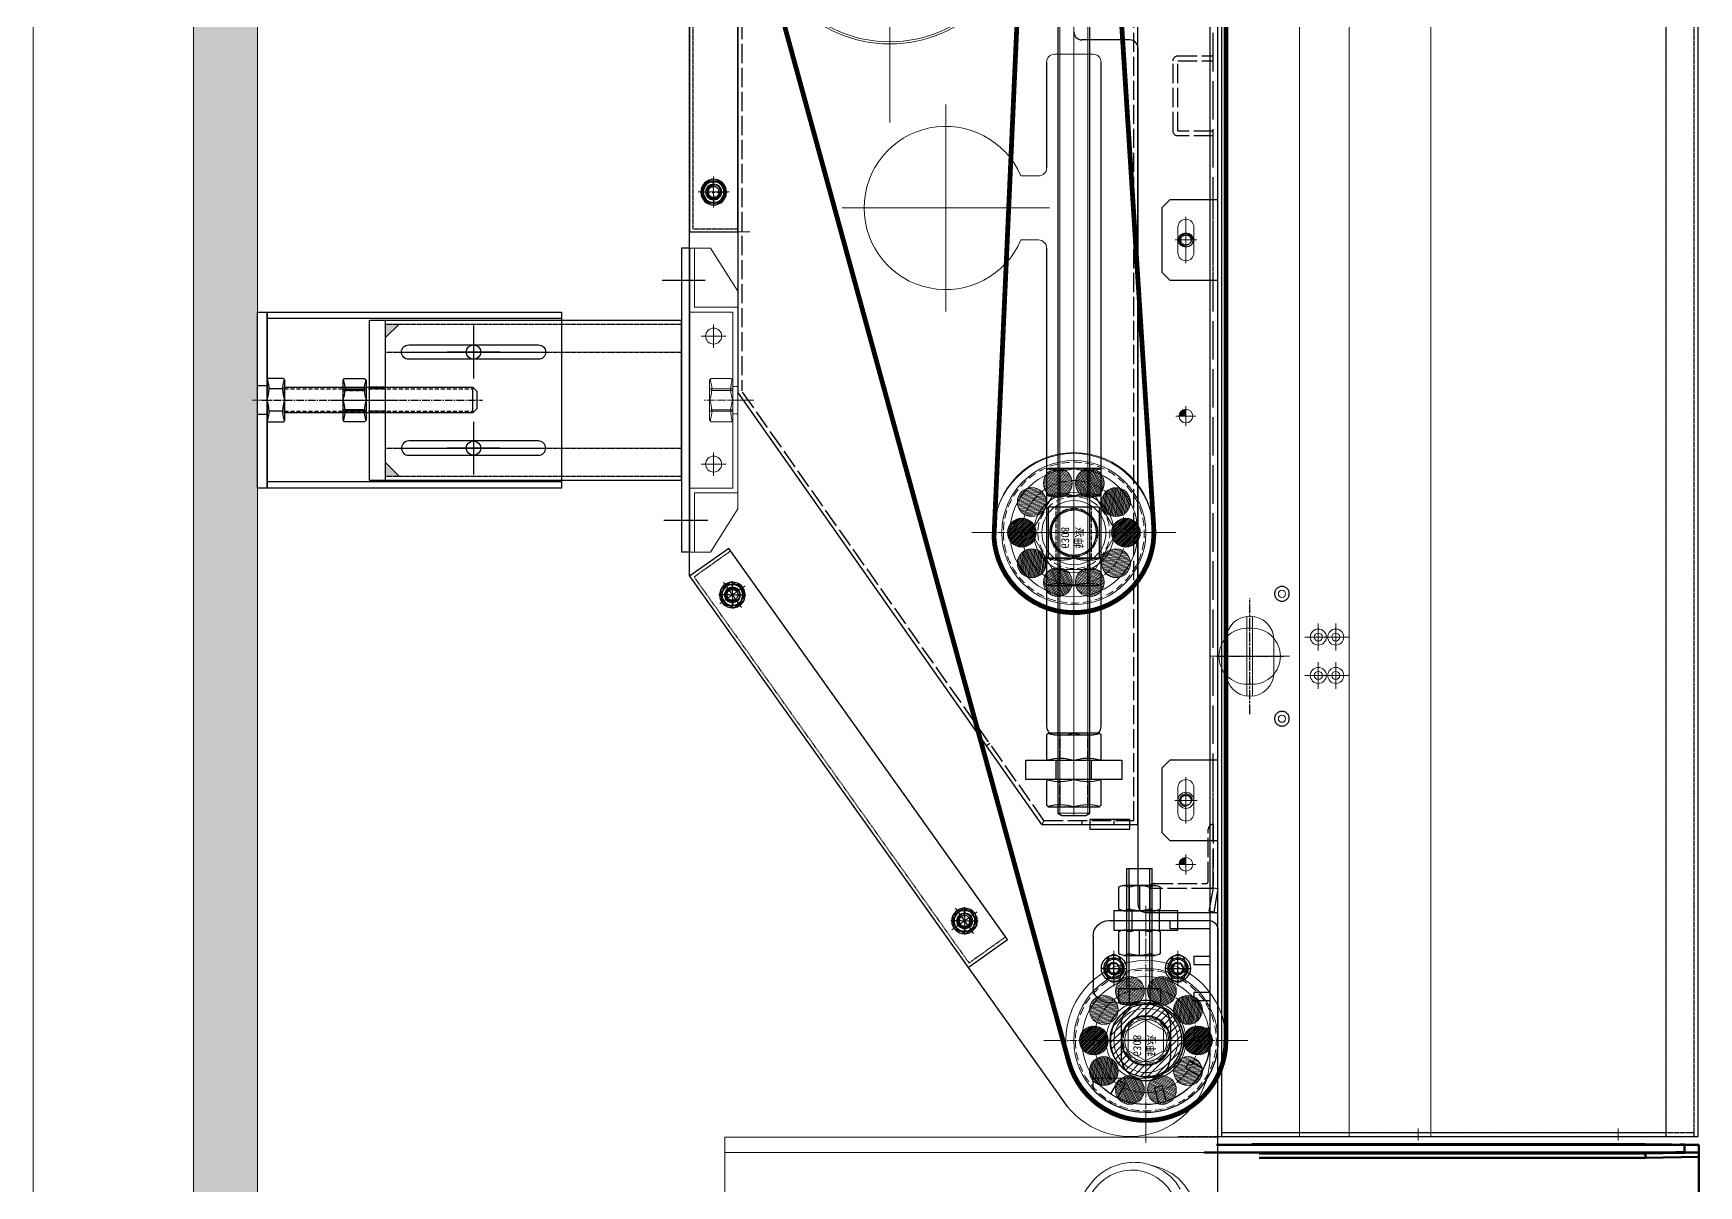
# Model space of a CAD drawing. Header units: millimetres. Extents: x 845401 to 948039, y 511594 to 550263.
# Drawn here: x 942729 to 943769, y 533611 to 534331 of the extents above; entities that cross this region are included whole.
import ezdxf

# ---------------------------------------------------------------- set-up
doc = ezdxf.new("R2010")
doc.units = ezdxf.units.MM
for name, pattern in [('ACAD_ISO02W100', [15, 12, -3]), ('AM_ISO02W050', [7.5, 6, -1.5]), ('AM_ISO08W050', [18, 12, -1.5, 3, -1.5]), ('AM_ISO08W050x2', [9, 6, -0.75, 1.5, -0.75]), ('CENTER', [0]), ('CENTER1', [28, 25, -1, 1, -1]), ('CENTER2', [28.575, 19.05, -3.175, 3.175, -3.175]), ('CENTERX2', [4, 2.5, -0.5, 0.5, -0.5]), ('DASHED', [0.75, 0.5, -0.25]), ('DASHED2', [0.375, 0.25, -0.125]), ('HIDDEN', [0.375, 0.25, -0.125])]:
    doc.linetypes.add(name, pattern=pattern)
for name, color, linetype in [('00', 7, 'Continuous'), ('1轮廓实线层', 7, 'Continuous'), ('21', 1, 'Continuous'), ('2细线层', 4, 'Continuous'), ('3中心线层', 1, 'CENTER'), ('4虚线层', 6, 'DASHED'), ('5剖面线层', 2, 'Continuous'), ('CK_LEVEL_1', 7, 'Continuous'), ('CL', 7, 'Continuous'), ('DIM', 2, 'Continuous'), ('虚线', 4, 'ACAD_ISO02W100')]:
    doc.layers.add(name, color=color, linetype=linetype)
for name, color, linetype, lineweight in [('A-剖-0.10mm.......SECT-L01', 255, 'Continuous', 18), ('AM_3', 6, 'AM_ISO02W050', 25), ('AM_7', 4, 'AM_ISO08W050', 25), ('中心线', 1, 'CENTER', 9), ('剖面线', 6, 'Continuous', 15), ('可见 (ISO)', 7, 'Continuous', 50), ('粗实线', 7, 'Continuous', 30), ('细实线', 2, 'Continuous', 18)]:
    doc.layers.add(name, color=color, linetype=linetype, lineweight=lineweight)

# ---------------------------------------------------------------- blocks, each defined once
blk = doc.blocks.new('G$CD3C57BF2')
blk.add_line((1458.5, 317.9), (2538, 317.9))
at = {"color": 0, "lineweight": 9}
blk.add_line((2528.5, 317.9), (2528.5, 9.9), dxfattribs=at)
at = {"color": 0, "linetype": 'Continuous', "lineweight": 9}
blk.add_line((2519, 281), (2520.8, 275.4), dxfattribs=at)
for points in [[(2519, 281), (2517.8, 284.3), (2515.3, 289), (2512.1, 293.2), (2508.3, 296.9), (2503.8, 300), (2499, 302.3), (2493.8, 303.9), (2488.3, 304.7), (2482.9, 304.7), (2477.4, 303.8), (2472.2, 302.1), (2467.2, 299.7), (2462.7, 296.6), (2458.8, 292.8), (2455.4, 288.5), (2452.8, 283.8), (2451, 278.7), (2450, 273.5), (2449.8, 268.1)], [(2520.8, 275.4), (2519.2, 279.4), (2516.7, 283.9), (2513.6, 288), (2509.8, 291.5), (2505.6, 294.4)], [(2471.3, 238.4), (2475.3, 236.5), (2479.6, 235.1), (2484, 234.4), (2488.5, 234.4), (2493, 235), (2497.4, 236.2), (2501.5, 238), (2505.3, 240.5), (2508.7, 243.4), (2511.6, 246.8), (2514, 250.6), (2515.8, 254.6), (2517, 258.9), (2517.4, 263.2), (2517.3, 267.6), (2516.4, 271.9), (2514.9, 276), (2512.8, 279.8), (2510.1, 283.3), (2506.9, 286.3), (2503.2, 288.8)]]:
    blk.add_lwpolyline(points, dxfattribs=at)
blk.add_spline([(2468.3, 235.2), (2473, 232.9), (2478.1, 231.3), (2483.4, 230.5), (2488.7, 230.5), (2494, 231.2), (2499.2, 232.8), (2504, 235), (2508.5, 238), (2512.5, 241.5), (2515.9, 245.6), (2518.6, 250.1), (2520.6, 255), (2521.8, 260), (2522.3, 265.2), (2521.9, 270.4), (2520.8, 275.4)], degree=3, dxfattribs=at)
at = {"layer": 'CK_LEVEL_1', "color": 0, "lineweight": 9}
blk.add_line((2538, 9.9), (1417, 9.9), dxfattribs=at)
at = {"layer": 'DIM', "color": 0, "lineweight": 9}
blk.add_line((2538, 9.9), (2538, 317.9), dxfattribs=at)
at = {"layer": '可见 (ISO)'}
for p, q in [((12, 618.2), (2533.3, 618.2)), ((2525.8, 618.2), (2525.2, 585)), ((2528.4, 618.2), (2527.8, 585)), ((2528.5, 618.2), (2528.5, 309.3)), ((2533.2, 317), (2533.2, 618.2)), ((2533.3, 618.2), (2533.7, 585)), ((2528.2, 609.3), (2528.5, 609.3)), ((2528.2, 606.7), (2528.2, 609.3)), ((2528.5, 606.7), (2528.2, 606.7)), ((2528.4, 606.7), (2528.2, 606.7)), ((2528.5, 602.2), (2528.4, 606.7)), ((2528.5, 609.3), (2533.3, 609.3)), ((2528.5, 309.3), (2528.5, 609.3)), ((2528.5, 339.1), (2528.5, 604)), ((2533.3, 609.3), (2533.5, 609.3)), ((2533.3, 609.3), (2533.3, 317)), ((2533.5, 606.7), (2533.3, 606.7)), ((2533.3, 606.7), (2533.3, 601.9)), ((2533.3, 606.7), (2533.5, 606.7)), ((2533.3, 339.1), (2533.3, 604)), ((2533.5, 609.3), (2533.5, 606.7)), ((2527.8, 585), (2525.2, 585)), ((2525.2, 585), (2525.2, 343.6)), ((2527.8, 585), (2527.8, 343.6)), ((2533.7, 585), (2533.7, 339.1))]:
    blk.add_line(p, q, dxfattribs=at)
for centre, major_axis, ratio, start_param, end_param in [((2528.5, 604), (0, 5.31), 0.017535, 4.712389, 7.330383), ((2528.5, 604), (0, 2.66), 0.017535, 4.712389, 6.283185), ((2533.3, 604), (0, 5.31), 0.011242, -1.047198, 2.617994), ((2533.3, 604), (0, 2.66), 0.011242, 0, 1.570796)]:
    blk.add_ellipse(centre, major_axis=major_axis, ratio=ratio, start_param=start_param, end_param=end_param, dxfattribs=at)
blk = doc.blocks.new('A$C5FC54899')
at = {"color": 1, "linetype": 'CENTER', "lineweight": -2, "ltscale": 3}
for p, q in [((14.5, 13), (14.5, 0)), ((0, 6.5), (29, 6.5))]:
    blk.add_line(p, q, dxfattribs=at)
at = {"color": 0, "linetype": 'ByBlock', "lineweight": -2}
blk.add_lwpolyline([(6.5, 1.5), (22.5, 1.5, 0.414214), (27.5, 6.5, 0.414214), (22.5, 11.5), (6.5, 11.5, 0.414214), (1.5, 6.5, 0.414214)], format="xyb", close=True, dxfattribs=at)
blk = doc.blocks.new('A$C4D7926B7')
at = {"layer": '粗实线'}
blk.add_lwpolyline([(5, -5), (5, -5), (0, 0), (0, 30), (50, 30), (50, 0), (45, -5), (5, -5)], dxfattribs=at)
at = {"layer": '虚线', "color": 4, "linetype": 'DASHED'}
blk.add_line((0, 27), (50, 27), dxfattribs=at)
at = {"color": 0, "linetype": 'ByBlock', "lineweight": -2}
blk.add_blockref('A$C5FC54899', (10.5, 3.5), dxfattribs=at)
blk = doc.blocks.new('G$CAE280B22')
at = {"color": 1}
for p, q in [((24.8, 49.8), (24.8, 0)), ((0, 26.6), (49.5, 26.6)), ((0, 23.2), (49.5, 23.2))]:
    blk.add_line(p, q, dxfattribs=at)
blk.add_lwpolyline([(24.8, 5.7), (24.8, 5.7, 0.414214), (42.3, 23.2), (42.3, 26.6, 0.414214), (24.8, 44.1), (24.8, 44.1, 0.414214), (7.3, 26.6), (7.3, 23.2, 0.414214)], format="xyb", close=True)
blk = doc.blocks.new('G$CD2AE9158')
at = {"layer": 'A-剖-0.10mm.......SECT-L01'}
for radius in [5, 2.5]:
    blk.add_circle((8.4, 8.4), radius, dxfattribs=at)
at = {"layer": '中心线'}
for p, q in [((8.4, 16.8), (8.4, 0)), ((16.8, 8.4), (0, 8.4))]:
    blk.add_line(p, q, dxfattribs=at)
blk = doc.blocks.new('A$Cf8422c05')
at = {"layer": 'A-剖-0.10mm.......SECT-L01'}
for p, q in [((1302.5, 315, 5928.2), (2.5, 315, -1976.1)), ((1300, 37.5, 5928.2), (1300, 315, 5912.3)), ((1302.5, 117, 474), (2.5, 117, -7430.3)), ((1302.5, 37.5, 5928.2), (2.5, 37.5, -1976.1))]:
    blk.add_line(p, q, dxfattribs=at)
at = {"layer": '中心线', "linetype": 'Continuous'}
for p, q in [((1305, 285, -1990.3), (1297.5, 285, -1947.6)), ((1305, 160, -1990.3), (1297.5, 160, -1947.6))]:
    blk.add_line(p, q, dxfattribs=at)
at = {"layer": '粗实线'}
for p, q in [((1302.5, 335, 5928.2), (2.5, 335, -1976.1)), ((1302.5, 35, 5928.2), (1302.5, 335, 5928.2)), ((1302.5, 35, 5928.2), (2.5, 35, -1976.1))]:
    blk.add_line(p, q, dxfattribs=at)
at = {"layer": '虚线', "color": 4, "linetype": 'DASHED'}
for p, q in [((1302.5, 332.5, 5928.2), (2.5, 332.5, -1976.1)), ((1300, 315, 5912.3), (1300, 332.5, 5912.3))]:
    blk.add_line(p, q, dxfattribs=at)
at = {"color": 1, "xscale": -1, "rotation": 7.188889483700223e-09}
blk.add_blockref('G$CAE280B22', (1027.3, 29.9, 5928.2), dxfattribs=at)
at = {"color": 0, "linetype": 'ByBlock', "lineweight": -2, "xscale": -1}
for p in [(767.5, 5, -1976.1), (1117.5, 5, -1976.1)]:
    blk.add_blockref('A$C4D7926B7', p, dxfattribs=at)
at = {"layer": 'A-剖-0.10mm.......SECT-L01', "xscale": -1, "rotation": 90.0000000071889}
for p in [(998.9, 117, 5928.2), (1022.9, 117, 5928.2), (998.9, 106.1, 5928.2), (1022.9, 106.1, 5928.2)]:
    blk.add_blockref('G$CD2AE9158', p, dxfattribs=at)
blk = doc.blocks.new('G$C91213870')
for p, q in [((53.6, 36), (33.6, 36)), ((43.6, 6), (43.6, 21))]:
    blk.add_line(p, q)
at = {"color": 7, "lineweight": -3}
blk.add_line((33.6, 6), (53.6, 6), dxfattribs=at)
for centre in [(4.6, 41), (82.6, 41)]:
    blk.add_circle(centre, 2.25)
for centre, start, end in [((33.6, 21), 90, 270), ((53.6, 21), 270, 90)]:
    blk.add_arc(centre, 15, start, end)
at = {"layer": 'AM_3', "ltscale": 10}
for centre in [(4.6, 41), (82.6, 41)]:
    blk.add_circle(centre, 4.59, dxfattribs=at)
at = {"layer": 'AM_7', "linetype": 'AM_ISO08W050x2'}
for p, q in [((43.6, 0), (43.6, 41.9)), ((7.5, 21), (79.7, 21))]:
    blk.add_line(p, q, dxfattribs=at)
blk = doc.blocks.new('A$Cef386114')
at = {"layer": 'A-剖-0.10mm.......SECT-L01'}
for p, q in [((1302.5, 168, 474), (2.5, 168, -7430.3)), ((1302.5, 86, 474), (2.5, 86, -7430.3))]:
    blk.add_line(p, q, dxfattribs=at)
at = {"layer": '中心线', "linetype": 'Continuous'}
for p, q in [((1305, 285, -1990.3), (1297.5, 285, -1947.6)), ((1305, 160, -1990.3), (1297.5, 160, -1947.6))]:
    blk.add_line(p, q, dxfattribs=at)
at = {"layer": '粗实线'}
for p, q in [((1302.5, 335, 5928.2), (2.5, 335, -1976.1)), ((1302.5, 35, 5928.2), (1302.5, 335, 5928.2)), ((1302.5, 35, 5928.2), (2.5, 35, -1976.1))]:
    blk.add_line(p, q, dxfattribs=at)
at = {"layer": '虚线', "color": 4, "linetype": 'DASHED'}
for p, q in [((1302.5, 332.5, 5928.2), (2.5, 332.5, -1976.1)), ((1300, 315, 5912.3), (1300, 332.5, 5912.3)), ((1302.5, 315, 5928.2), (2.5, 315, -1976.1)), ((1300, 37.5, 5928.2), (1300, 315, 5912.3)), ((1302.5, 37.5, 5928.2), (2.5, 37.5, -1976.1))]:
    blk.add_line(p, q, dxfattribs=at)
at = {"xscale": -1}
blk.add_blockref('G$C91213870', (1046.1, 34, 5928.2), dxfattribs=at)
at = {"color": 0, "linetype": 'ByBlock', "lineweight": -2, "xscale": -1}
for p in [(767.5, 5, -1976.1), (1117.5, 5, -1976.1)]:
    blk.add_blockref('A$C4D7926B7', p, dxfattribs=at)
blk = doc.blocks.new('A$C040F782D12')
for p, q in [((862828.4, -655715.1), (862866.9, -655715.1)), ((862828.4, -655715.1), (862828.4, -655715.1)), ((862863.9, -655718.1), (862831.4, -655718.1)), ((862865.4, -655752.1), (862865.4, -655719.6)), ((862868.4, -655716.6), (862868.4, -655755.1)), ((862868.4, -655755.1), (862868.4, -655755.1))]:
    blk.add_line(p, q)
for centre, radius, start, end in [((862831.4, -655715.1), 3, 180, 270), ((862863.9, -655719.6), 1.5, 0, 90), ((862866.9, -655716.6), 1.5, 0, 90), ((862868.4, -655752.1), 3, 180, 270)]:
    blk.add_arc(centre, radius, start, end)
blk = doc.blocks.new('A$C433C1705')
at = {"layer": '虚线', "ltscale": 5}
blk.add_blockref('A$C040F782D12', (-862828.4, 655755.1), dxfattribs=at)
blk = doc.blocks.new('A$C13691031')
at = {"layer": '虚线'}
for p, q in [((5, 40), (5, 18)), ((8, 40), (8, 18)), ((52, 18), (52, 40)), ((55, 18), (55, 40)), ((8, 18), (52, 18)), ((8, 15), (52, 15))]:
    blk.add_line(p, q, dxfattribs=at)
for centre, start, end in [((8, 18), 180, 270), ((52, 18), 270, 0)]:
    blk.add_arc(centre, 3, start, end, dxfattribs=at)
blk = doc.blocks.new('G$C93B904BA')
at = {"color": 1, "linetype": 'CENTER', "lineweight": -2, "ltscale": 3}
for p, q in [((-7, 0), (7, 0)), ((0, 7), (0, -7))]:
    blk.add_line(p, q, dxfattribs=at)
at = {"color": 0, "linetype": 'ByBlock', "lineweight": -2}
blk.add_circle((0, 0), 5, dxfattribs=at)
blk = doc.blocks.new('G$C56B2856F')
at = {"linetype": 'ByBlock', "lineweight": -2}
h = blk.add_hatch(dxfattribs=at)
h.set_pattern_fill('ANSI31', color=0, scale=0.2, style=0)
h.set_pattern_definition([(45, (-3782.49265, -49905.5814), (-0.449012806, 0.449012806), [])])
h.paths.add_polyline_path([(4.25, 0), (0, 0), (0, -4.25, 0.4142136)])
at = {"color": 1, "linetype": 'CENTER', "lineweight": -2, "ltscale": 3}
for p, q in [((-6.25, 0), (6.25, 0)), ((0, 6.25), (0, -6.25))]:
    blk.add_line(p, q, dxfattribs=at)
at = {"color": 0, "linetype": 'ByBlock', "lineweight": -2}
blk.add_circle((0, 0), 4.25, dxfattribs=at)
blk = doc.blocks.new('A$C9d1b3039')
at = {"layer": '中心线', "ltscale": 4}
for p, q in [((600, 63.2, -1976.1), (600, 76.8, -1976.1)), ((606.8, 70, -1976.1), (593.2, 70, -1976.1))]:
    blk.add_line(p, q, dxfattribs=at)
at = {"layer": '粗实线'}
for p, q in [((1020, 90, -1976.1), (0, 90, -1976.1)), ((1020, 45, -1976.1), (1020, 90, -1976.1)), ((475, 35, -1976.1), (475, 5, -1976.1)), ((480, 40, -1976.1), (1015, 40, -1976.1))]:
    blk.add_line(p, q, dxfattribs=at)
blk.add_circle((600, 70, -1976.1), 4.5, dxfattribs=at)
for centre, start, end in [((1015, 45, -1976.1), 270, 0), ((480, 35, -1976.1), 90, 180), ((470, 5, -1976.1), 270, 0)]:
    blk.add_arc(centre, 5, start, end, dxfattribs=at)
at = {"layer": '虚线', "ltscale": 2}
for p, q in [((1004.7, 87, -1976.1), (15.3, 87, -1976.1)), ((1004.7, 87, -1976.1), (1005, 90, -1976.1)), ((1004.7, 87, -1976.1), (1019.3, 84.4, -1976.1)), ((1005, 90, -1976.1), (1019.8, 87.4, -1976.1)), ((1019.8, 87.4, -1976.1), (1019.3, 84.4, -1976.1))]:
    blk.add_line(p, q, dxfattribs=at)
at = {"color": 0, "linetype": 'ByBlock', "lineweight": -2, "xscale": -1}
for name, p in [('G$C56B2856F', (710, 70, -1976.1)), ('G$C93B904BA', (950, 70, -1976.1)), ('G$C56B2856F', (990, 70, -1976.1))]:
    blk.add_blockref(name, p, dxfattribs=at)
at = {"layer": '虚线', "ltscale": 2, "xscale": -1}
blk.add_blockref('A$C13691031', (540, 47, -1976.1), dxfattribs=at)
at = {"layer": '虚线', "ltscale": 2}
blk.add_blockref('A$C433C1705', (965, 47, -1976.1), dxfattribs=at)
blk = doc.blocks.new('A$C008b7379')
at = {"color": 0, "linetype": 'ByBlock', "lineweight": -2}
for p, q in [((624, 228, -1976.1), (624, 252, -1976.1)), ((700, 206.9, -1976.1), (700, 218, -1976.1)), ((740, 206.9, -1976.1), (740, 218, -1976.1))]:
    blk.add_line(p, q, dxfattribs=at)
for centre in [(800, 15, -1976.1), (880, 15, -1976.1)]:
    blk.add_circle(centre, 5, dxfattribs=at)
for centre, radius, start, end in [((1250, 275, -1976.1), 50, 308.591, 89.9941), ((720, 160, -1976.1), 51, 113.0888, 66.9112)]:
    blk.add_arc(centre, radius, start, end, dxfattribs=at)
at = {"color": 0, "linetype": 'ByBlock'}
for centre, start, end in [((629, 252, -1976.1), 90, 180), ((629, 228, -1976.1), 180, 270), ((695, 218, -1976.1), 0, 90), ((745, 218, -1976.1), 90, 180)]:
    blk.add_arc(centre, 5, start, end, dxfattribs=at)
at = {"layer": '中心线', "color": 1, "linetype": 'CENTER2', "ltscale": 8}
for p, q in [((740, 315.8, -1976.1), (740, 304.2, -1976.1)), ((1090, 315.8, -1976.1), (1090, 304.2, -1976.1)), ((745.8, 310, -1976.1), (734.2, 310, -1976.1)), ((1095.8, 310, -1976.1), (1084.2, 310, -1976.1)), ((1206, 305, -1976.1), (1184, 305, -1976.1)), ((1195, 298, -1976.1), (1195, 312, -1976.1)), ((1240, 266.5, -1976.1), (1240, 303.5, -1976.1)), ((1174.8, 285, -1976.1), (1155.8, 285, -1976.1)), ((1268, 285, -1976.1), (1212, 285, -1976.1)), ((1195, 258, -1976.1), (1195, 272, -1976.1)), ((1206, 265, -1976.1), (1184, 265, -1976.1)), ((619.2, 240, -1976.1), (590.7, 240, -1976.1)), ((1054.8, 240, -1976.1), (1083.3, 240, -1976.1)), ((800, 7.8, -1976.1), (800, 22.2, -1976.1)), ((880, 7.8, -1976.1), (880, 22.2, -1976.1)), ((792.8, 15, -1976.1), (807.3, 15, -1976.1)), ((872.8, 15, -1976.1), (887.3, 15, -1976.1))]:
    blk.add_line(p, q, dxfattribs=at)
at = {"layer": '中心线', "color": 1, "linetype": 'CENTER2', "ltscale": 15}
for p, q in [((620, 240, -1976.1), (1052, 240, -1976.1)), ((720, 95.3, -1976.1), (720, 224.7, -1976.1)), ((655.3, 160, -1976.1), (784.7, 160, -1976.1))]:
    blk.add_line(p, q, dxfattribs=at)
at = {"layer": '粗实线'}
for p, q in [((20, 325, -1976.1), (1250, 325, -1976.1)), ((400, 325, -1976.1), (1250, 325, -1976.1)), ((1044, 257, -1976.1), (629, 257, -1976.1)), ((1049, 228, -1976.1), (1049, 252, -1976.1)), ((950, 0, -1976.1), (1281.2, 235.9, -1976.1)), ((629, 223, -1976.1), (695, 223, -1976.1)), ((745, 223, -1976.1), (1044, 223, -1976.1)), ((950, 0, -1976.1), (400, 0, -1976.1))]:
    blk.add_line(p, q, dxfattribs=at)
at = {"layer": '粗实线', "elevation": -1976.1}
for points in [[(1171, 305), (1159, 305), (1159, 265), (1171, 265)], [(1108, 275), (1102, 275), (1102, 250), (1108, 250)], [(1065, 270), (1077, 270), (1077, 210), (1065, 210)]]:
    blk.add_lwpolyline(points, close=True, dxfattribs=at)
for points in [[(1191, 300.5), (1199, 300.5, 0.414214), (1203.5, 305, 0.414214), (1199, 309.5), (1191, 309.5, 0.414214), (1186.5, 305, 0.414214)], [(1249.5, 300.5), (1230.5, 300.5, 0.414214), (1215, 285, 0.414214), (1230.5, 269.5), (1249.5, 269.5, 0.414214), (1265, 285, 0.414214)], [(1191, 260.5), (1199, 260.5, 0.414214), (1203.5, 265, 0.414214), (1199, 269.5), (1191, 269.5, 0.414214), (1186.5, 265, 0.414214)]]:
    blk.add_lwpolyline(points, format="xyb", close=True, dxfattribs=at)
at = {"layer": '粗实线', "linetype": 'CENTER1'}
for centre in [(740, 310, -1976.1), (1090, 310, -1976.1)]:
    blk.add_circle(centre, 3.25, dxfattribs=at)
at = {"layer": '粗实线'}
for centre, start, end in [((1044, 252, -1976.1), 0, 90), ((1044, 228, -1976.1), 270, 0)]:
    blk.add_arc(centre, 5, start, end, dxfattribs=at)
at = {"layer": '细实线', "linetype": 'CENTER1'}
for centre in [(740, 310, -1976.1), (1090, 310, -1976.1)]:
    blk.add_arc(centre, 4, 90, 0, dxfattribs=at)
at = {"layer": '虚线', "linetype": 'DASHED', "ltscale": 0.5}
for p, q in [((1171, 293.5, -1976.1), (1159, 293.5, -1976.1)), ((1171, 276.5, -1976.1), (1159, 276.5, -1976.1)), ((1077, 251, -1976.1), (1065, 251, -1976.1)), ((1077, 229, -1976.1), (1065, 229, -1976.1))]:
    blk.add_line(p, q, dxfattribs=at)
at = {"color": 0, "linetype": 'ByBlock', "lineweight": -2, "xscale": -1}
for name, p in [('G$C56B2856F', (850, 310, -1976.1)), ('G$C56B2856F', (1130, 310, -1976.1)), ('G$C93B904BA', (1165.3, 171.8, -1976.1)), ('G$C93B904BA', (961.7, 26.7, -1976.1)), ('G$C93B904BA', (710, 15, -1976.1))]:
    blk.add_blockref(name, p, dxfattribs=at)
blk = doc.blocks.new('6308zza')
h = blk.add_hatch()
h.set_pattern_fill('ANSI31', color=2, scale=0.25, angle=36, style=0)
h.set_pattern_definition([(81, (37.6802, -3237.5578), (-0.78397762, 0.12416986), [])])
h.paths.add_polyline_path([(-28.1, 26.3, 1), (-10.1, 26.3, 1)])
h = blk.add_hatch()
h.set_pattern_fill('ANSI31', color=2, scale=0.25, style=0)
h.set_pattern_definition([(45, (-1872.5048, -2641.3872), (-0.561266, 0.561266), [])])
h.paths.add_polyline_path([(9, 32.5, 1), (-9, 32.5, 1)])
h = blk.add_hatch()
h.set_pattern_fill('ANSI31', color=2, scale=0.25, angle=-36, style=0)
h.set_pattern_definition([(9, (-3067.45665, -1036.2964), (-0.12416986, 0.78397762), [])])
h.paths.add_polyline_path([(10.1, 26.3, 1), (28.1, 26.3, 1)])
h = blk.add_hatch()
h.set_pattern_fill('ANSI31', color=2, scale=0.25, angle=72, style=0)
h.set_pattern_definition([(117, (1933.4727, -2597.09144), (-0.70723643, -0.36035496), [])])
h.paths.add_polyline_path([(-39.9, 10, 1), (-21.9, 10, 1)])
h = blk.add_hatch()
h.set_pattern_fill('ANSI31', color=2, scale=0.25, angle=-72, style=0)
h.set_pattern_definition([(333, (-3090.7443, 964.6244), (0.36035496, 0.70723643), [])])
h.paths.add_polyline_path([(39.9, 10, 1), (21.9, 10, 1)])
h = blk.add_hatch()
h.set_pattern_fill('ANSI31', color=2, scale=0.25, angle=108, style=0)
h.set_pattern_definition([(153, (3090.7443, -964.6244), (-0.36035496, -0.70723643), [])])
h.paths.add_polyline_path([(-39.9, -10, 1), (-21.9, -10, 1)])
h = blk.add_hatch()
h.set_pattern_fill('ANSI31', color=2, scale=0.25, angle=-108, style=0)
h.set_pattern_definition([(297, (-1933.4727, 2597.09144), (0.70723643, 0.36035496), [])])
h.paths.add_polyline_path([(39.9, -10, 1), (21.9, -10, 1)])
h = blk.add_hatch()
h.set_pattern_fill('ANSI31', color=2, scale=0.25, angle=144, style=0)
h.set_pattern_definition([(189, (3067.45665, 1036.2964), (0.12416986, -0.78397762), [])])
h.paths.add_polyline_path([(-10.1, -26.3, 1), (-28.1, -26.3, 1)])
h = blk.add_hatch()
h.set_pattern_fill('ANSI31', color=2, scale=0.25, angle=-144, style=0)
h.set_pattern_definition([(261, (-37.6802, 3237.5578), (0.78397762, -0.12416986), [])])
h.paths.add_polyline_path([(28.1, -26.3, 1), (10.1, -26.3, 1)])
h = blk.add_hatch()
h.set_pattern_fill('ANSI31', color=2, scale=0.25, angle=180, style=0)
h.set_pattern_definition([(225, (1872.5048, 2641.3872), (0.561266, -0.561266), [])])
h.paths.add_polyline_path([(9, -32.5, 1), (-9, -32.5, 1)])
at = {"color": 1, "linetype": 'CENTER2', "ltscale": 0.25}
for p, q in [((0, 50), (0, -50)), ((-50, 0), (50, 0))]:
    blk.add_line(p, q, dxfattribs=at)
at = {"color": 2}
for centre, radius in [((0, 0), 45), ((0, 0), 40), ((-19.1, 26.3), 9), ((0, 32.5), 9), ((19.1, 26.3), 9), ((0, 0), 25), ((-30.9, 10), 9), ((0, 0), 20), ((30.9, 10), 9), ((-30.9, -10), 9), ((30.9, -10), 9), ((-19.1, -26.3), 9), ((19.1, -26.3), 9), ((0, -32.5), 9)]:
    blk.add_circle(centre, radius, dxfattribs=at)
at = {"color": 1, "linetype": 'CENTER2', "ltscale": 0.25}
blk.add_circle((0, 0), 32.5, dxfattribs=at)
at = {"color": 3, "insert": (-10, 5.5), "char_height": 5, "width": 23.104, "attachment_point": 1}
blk.add_mtext('{\\fSimSun|b0|i0|c134|p54;轴承}6308', dxfattribs=at)
blk = doc.blocks.new('NLZT2015-6-5LM43T56')
at = {"color": 1, "linetype": 'CENTERX2'}
for p, q in [((0, -30), (0, 30)), ((-30, 0), (30, 0))]:
    blk.add_line(p, q, dxfattribs=at)
at = {"color": 0}
blk.add_lwpolyline([(-13.3, 23), (-26.6, 0), (-13.3, -23), (13.3, -23), (26.6, 0), (13.3, 23)], close=True, dxfattribs=at)
at = {"layer": '粗实线'}
blk.add_circle((0, 0), 14.2, dxfattribs=at)
at = {"layer": '细实线'}
blk.add_arc((0, 0), 15, 90, 0, dxfattribs=at)
blk = doc.blocks.new('nlzt2015-6-3rty66u')
at = {"color": 1, "linetype": 'CENTERX2'}
for p, q in [((0, 25), (0, -25)), ((-25, 0), (25, 0))]:
    blk.add_line(p, q, dxfattribs=at)
at = {"layer": '粗实线'}
blk.add_lwpolyline([(-16, 16), (16, 16), (16, -16), (-16, -16)], close=True, dxfattribs=at)
at = {"layer": '虚线', "ltscale": 0.25}
for p, q in [((-11, 16), (-11, -16)), ((11, 16), (11, -16))]:
    blk.add_line(p, q, dxfattribs=at)
at = {"layer": '虚线', "linetype": 'DASHED', "ltscale": 0.25}
blk.add_circle((0, 0), 15, dxfattribs=at)
blk.add_arc((0, 0), 14.2, 0, 270, dxfattribs=at)
blk = doc.blocks.new('gzsf123wwe')
at = {"color": 1, "linetype": 'CENTER2'}
for p, q in [((0, 75.8), (0, -51.8)), ((0, 29.5), (0, -5.5)), ((-63.8, 12), (63.8, 12)), ((-20.5, 12), (20.5, 12))]:
    blk.add_line(p, q, dxfattribs=at)
for radius in [50, 20]:
    blk.add_circle((0, 12), radius)
at = {"color": 4, "linetype": 'HIDDEN', "ltscale": 20}
for radius in [44, 22.5, 15, 14.2]:
    blk.add_circle((0, 12), radius, dxfattribs=at)
blk.add_blockref('6308zza', (0, 12))
at = {"color": 0, "rotation": 90}
for name in ['NLZT2015-6-5LM43T56', 'nlzt2015-6-3rty66u']:
    blk.add_blockref(name, (0, 12), dxfattribs=at)
blk = doc.blocks.new('A$C2DEA4E17')
for p, q in [((116.6, 144.8), (116.6, 118.4)), ((146.6, 144.8), (146.6, 118.4))]:
    blk.add_line(p, q)
for radius in [82.5, 81.2, 20]:
    blk.add_circle((131.6, 131.6), radius)
at = {"layer": '中心线', "ltscale": 10}
for p, q in [((131.6, 263.2), (131.6, 0)), ((263.2, 131.6), (0, 131.6))]:
    blk.add_line(p, q, dxfattribs=at)
blk = doc.blocks.new('*U95681')
for p, q in [((-14.7, 13.1), (-1.2, 13.1)), ((-15.9, -9.8), (-15.9, 9.8)), ((-14.7, 6.5), (-1.2, 6.5)), ((0, 9.8), (0, -9.8)), ((-14.7, -6.5), (-1.2, -6.5)), ((-1.2, -13.1), (-14.7, -13.1))]:
    blk.add_line(p, q)
for centre, radius, start, end in [((-10.8, 9.8), 5.08, 139.9424, 220.0576), ((-5.1, 9.8), 5.08, 319.9424, 40.0576), ((2.6, 0), 18.5, 159.3402, 200.6598), ((-18.5, 0), 18.5, 339.3402, 20.6598), ((-10.8, -9.8), 5.08, 139.9424, 220.0576), ((-5.1, -9.8), 5.08, 319.9424, 40.0576)]:
    blk.add_arc(centre, radius, start, end)
at = {"layer": '3中心线层'}
blk.add_line((-15.9, 0), (0, 0), dxfattribs=at)
blk = doc.blocks.new('*U95682')
for p, q in [((1.2, 13.1), (14.7, 13.1)), ((0, -9.8), (0, 9.8)), ((14.7, 6.5), (1.2, 6.5)), ((15.9, 9.8), (15.9, -9.8)), ((14.7, -6.5), (1.2, -6.5)), ((14.7, -13.1), (1.2, -13.1))]:
    blk.add_line(p, q)
for centre, radius, start, end in [((5.1, 9.8), 5.08, 139.9424, 220.0576), ((10.8, 9.8), 5.08, 319.9424, 40.0576), ((18.5, 0), 18.5, 159.3402, 200.6598), ((-2.6, 0), 18.5, 339.3402, 20.6598), ((5.1, -9.8), 5.08, 139.9424, 220.0576), ((10.8, -9.8), 5.08, 319.9424, 40.0576)]:
    blk.add_arc(centre, radius, start, end)
at = {"layer": '3中心线层'}
blk.add_line((15.9, 0), (0, 0), dxfattribs=at)
blk = doc.blocks.new('*U95683')
at = {"layer": '1轮廓实线层'}
for p, q in [((0, 13.1), (-8.5, 13.1)), ((0, -13.1), (0, 13.1)), ((-10, 9.8), (-10, 0)), ((-10, 0), (-10, -9.8)), ((0, 6.5), (-8.5, 6.5)), ((0, 8), (75, 8)), ((0, -8), (0, 8)), ((75, -8), (75, 8)), ((0, -6.5), (-8.5, -6.5)), ((0, -8), (75, -8)), ((0, -13.1), (-8.5, -13.1))]:
    blk.add_line(p, q, dxfattribs=at)
for centre, radius, start, end in [((-5.7, 9.8), 4.32, 130.7333, 229.2667), ((5, 0), 15, 154.1739, 205.8261), ((-5.7, -9.8), 4.32, 130.7333, 229.2667)]:
    blk.add_arc(centre, radius, start, end, dxfattribs=at)
at = {"layer": '2细线层'}
for p, q in [((0, 6.4), (75, 6.4)), ((0, -6.4), (75, -6.4))]:
    blk.add_line(p, q, dxfattribs=at)
blk = doc.blocks.new('ztt2015-05-20e')
at = {"layer": '剖面线'}
h = blk.add_hatch(dxfattribs=at)
h.set_pattern_fill('ANSI31', color=256, scale=25, style=0)
h.set_pattern_definition([(45, (-811205.8484, 604385.6305), (-2.209708691, 2.209708691), [])])
h.paths.add_polyline_path([(-7, 15.5), (-7, 22.5, 0.414214), (-29.5, 0), (-22.5, 0, -0.414214)])
h.paths.add_polyline_path([(-7, 22.5), (-7, 15.5, -0.414214), (8.5, 0), (15.5, 0, 0.414214)])
h.paths.add_polyline_path([(15.5, 0), (8.5, 0, -0.414214), (-7, -15.5), (-7, -22.5, 0.414214)])
h.paths.add_polyline_path([(-22.5, 0), (-29.5, 0, 0.414214), (-7, -22.5), (-7, -15.5, -0.414214)])
at = {"layer": '中心线'}
for p, q in [((-7, 28), (-7, -28)), ((-35, 0), (21, 0))]:
    blk.add_line(p, q, dxfattribs=at)
at = {"layer": '粗实线', "color": 0}
for radius in [22.5, 15.5]:
    blk.add_circle((-7, 0), radius, dxfattribs=at)
blk = doc.blocks.new('A$C20566805')
at = {"color": 1, "linetype": 'CENTERX2'}
for p, q in [((26, 0), (26, 52)), ((0, 26), (52, 26))]:
    blk.add_line(p, q, dxfattribs=at)
at = {"color": 0}
blk.add_lwpolyline([(19.6, 37), (13.3, 26), (19.6, 15), (32.4, 15), (38.7, 26), (32.4, 37)], close=True, dxfattribs=at)
for radius in [22.5, 15]:
    blk.add_circle((26, 26), radius, dxfattribs=at)
at = {"color": 4, "linetype": 'DASHED2'}
blk.add_circle((26, 26), 13.2, dxfattribs=at)
blk = doc.blocks.new('gzsf1234-0o9u')
at = {"color": 1, "linetype": 'CENTER2'}
for p, q in [((11.9, 46.7), (11.9, -80.8)), ((11.9, 0.5), (11.9, -34.5)), ((-51.9, -17), (75.6, -17)), ((-8.6, -17), (32.4, -17))]:
    blk.add_line(p, q, dxfattribs=at)
for radius in [50, 20]:
    blk.add_circle((11.9, -17), radius)
at = {"color": 4, "linetype": 'HIDDEN', "ltscale": 20}
for radius in [44, 22.5, 15, 14.2]:
    blk.add_circle((11.9, -17), radius, dxfattribs=at)
blk.add_blockref('6308zza', (11.9, -17))
at = {"color": 0}
for name, p in [('ztt2015-05-20e', (18.9, -17)), ('A$C20566805', (-14.1, -43))]:
    blk.add_blockref(name, p, dxfattribs=at)
blk = doc.blocks.new('M20XA')
at = {"layer": '中心线', "ltscale": 5}
blk.add_line((0, 12.4), (0, -12.7), dxfattribs=at)
at = {"layer": '粗实线', "color": 2}
for p, q in [((-8.7, -8.1), (-8.7, 6.2)), ((8.7, -8.1), (8.7, 6.2))]:
    blk.add_line(p, q, dxfattribs=at)
blk.add_lwpolyline([(-16, 7.6), (16, 7.6), (17, 6.6), (17, -8.4), (16, -9.4), (-16, -9.4), (-17, -8.4), (-17, 6.6)], close=True, dxfattribs=at)
for centre, start, end in [((-8.6, 34), 253.9372, 288.0244), ((8.6, 34), 251.9756, 286.0628), ((-8.6, -35.8), 71.9756, 106.0628), ((8.6, -35.8), 73.9372, 108.0244)]:
    blk.add_arc(centre, 27.8, start, end, dxfattribs=at)
at = {"layer": '虚线', "ltscale": 0.5}
for p, q in [((-8.8, 7.6), (-8.8, -9.4)), ((8.8, 7.6), (8.8, -9.4))]:
    blk.add_line(p, q, dxfattribs=at)
for points in [[(-10, -9.4), (-10, 7.6)], [(10, 7.6), (10, -9.4)]]:
    blk.add_lwpolyline(points, dxfattribs=at)
blk = doc.blocks.new('G$CD5F4420C')
at = {"color": 0, "linetype": 'ByBlock', "lineweight": -2}
for p, q in [((1.5, 20), (1.5, 0)), ((523.5, 0), (523.5, 20))]:
    blk.add_line(p, q, dxfattribs=at)
at = {"layer": '中心线', "ltscale": 10}
blk.add_line((525, 10), (0, 10), dxfattribs=at)
at = {"layer": '粗实线'}
blk.add_lwpolyline([(0, 10), (0, 17.5), (1.5, 20), (523.5, 20), (525, 17.5), (525, 2.5), (523.5, 0), (1.5, 0), (0, 2.5), (0, 10)], dxfattribs=at)
at = {"layer": '细实线', "ltscale": 10}
for p, q in [((0.7, 18.8), (524.3, 18.8)), ((0.7, 1.2), (524.3, 1.2))]:
    blk.add_line(p, q, dxfattribs=at)
blk = doc.blocks.new('G$CA2CF0012')
at = {"rotation": 89.99999999999999}
for p in [(13.1, 17), (42.1, 17), (151.3, 17), (207.3, 17), (510.1, 17)]:
    blk.add_blockref('M20XA', p, dxfattribs=at)
at = {"color": 0, "linetype": 'ByBlock', "lineweight": -2}
blk.add_blockref('G$CD5F4420C', (0, 7), dxfattribs=at)
blk = doc.blocks.new('A$C3BF44A2F')
at = {"layer": '中心线', "ltscale": 4}
for p, q in [((570, 62.5), (570, 50.5)), ((770, 62.5), (770, 50.5))]:
    blk.add_line(p, q, dxfattribs=at)
at = {"layer": '粗实线'}
for p, q in [((200, 245), (200, 305)), ((200, 305), (200, 305)), ((200, 305), (870, 305)), ((870, 305), (870, 55)), ((200, 245), (470, 55)), ((870, 55), (470, 55))]:
    blk.add_line(p, q, dxfattribs=at)
at = {"layer": '虚线'}
for p, q in [((202.5, 302.5), (867.5, 302.5)), ((202.5, 246.3), (202.5, 302.5)), ((867.5, 302.5), (867.5, 57.5)), ((202.5, 290), (200, 290)), ((202.5, 275), (200, 275)), ((202.5, 270), (200, 270)), ((870, 255), (867.5, 255)), ((202.5, 246.3), (200, 245)), ((202.5, 246.3), (470.8, 57.5)), ((870, 240), (867.5, 240)), ((870, 235), (867.5, 235)), ((250.5, 212.5), (249.1, 210.5)), ((870, 85), (867.5, 85)), ((870, 70), (867.5, 70)), ((870, 65), (867.5, 65)), ((867.5, 57.5), (470.8, 57.5))]:
    blk.add_line(p, q, dxfattribs=at)
blk = doc.blocks.new('M8LMDS')
at = {"layer": '中心线', "ltscale": 2.5}
for p, q in [((-9.7, 0), (9.7, 0)), ((0, 9.7), (0, -9.7))]:
    blk.add_line(p, q, dxfattribs=at)
at = {"layer": '虚线', "color": 2}
blk.add_lwpolyline([(-4, 7), (-8.1, 0), (-4, -7), (4, -7), (8.1, 0), (4, 7)], close=True, dxfattribs=at)
at = {"layer": '虚线', "color": 2, "ltscale": 10}
blk.add_circle((0, 0), 3.4, dxfattribs=at)
blk.add_arc((0, 0), 4, 0, 270, dxfattribs=at)
blk = doc.blocks.new('G$C99142C59')
at = {"layer": '中心线', "color": 1, "linetype": 'CENTER2', "ltscale": 5}
for p, q in [((-8, 0), (8, 0)), ((0, -8), (0, 8))]:
    blk.add_line(p, q, dxfattribs=at)
at = {"layer": '粗实线'}
blk.add_circle((0, 0), 4.5, dxfattribs=at)
blk.add_blockref('M8LMDS', (0, 0))
blk = doc.blocks.new('G$CC7797B18')
at = {"color": 0, "linetype": 'ByBlock', "lineweight": -2, "xscale": -1, "rotation": 270}
blk.add_blockref('G$C99142C59', (0, 0), dxfattribs=at)
blk = doc.blocks.new('A$C38D108FB')
at = {"layer": '粗实线'}
blk.add_lwpolyline([(0, 325), (30, 325), (30, 25), (0, 25)], close=True, dxfattribs=at)
at = {"layer": '虚线', "linetype": 'DASHED'}
blk.add_lwpolyline([(0, 323), (28, 323), (28, 27), (0, 27)], dxfattribs=at)
at = {"color": 0, "linetype": 'ByBlock', "lineweight": -2, "rotation": 90}
blk.add_blockref('G$CC7797B18', (15, 300), dxfattribs=at)
at = {"color": 0, "linetype": 'ByBlock', "lineweight": -2, "xscale": -1, "rotation": 90}
blk.add_blockref('G$CC7797B18', (15, 50), dxfattribs=at)
blk = doc.blocks.new('护套')
for p, q in [((-23.5, 0), (-23.5, -33)), ((23.5, 0), (23.5, -23))]:
    blk.add_line(p, q)
blk.add_arc((0, 0), 23.5, 0, 180)
at = {"layer": '00', "ltscale": 0.08}
for centre in [(45, 20), (45, -20)]:
    blk.add_circle(centre, 3.5, dxfattribs=at)
at = {"layer": '00', "color": 4, "ltscale": 0.08}
for centre in [(45, 20), (45, -20)]:
    blk.add_arc(centre, 4, 90, 0, dxfattribs=at)
at = {"layer": '1轮廓实线层'}
for p, q in [((69, 45), (0, 45)), ((75, -23), (75, 39)), ((65, -33), (33.5, -33))]:
    blk.add_line(p, q, dxfattribs=at)
blk.add_lwpolyline([(75, 15), (70, 15), (70, 39, 0.414214), (69, 40), (0, 40, 0.72668), (-23.5, -32.4, 0.72668)], format="xyb", dxfattribs=at)
for centre, radius, start, end in [((0, 0), 45, 90, 227.1666), ((69, 39), 6, 0, 90), ((33.5, -23), 10, 180, 270), ((65, -23), 10, 270, 0)]:
    blk.add_arc(centre, radius, start, end, dxfattribs=at)
at = {"layer": '3中心线层'}
for p, q in [((45, 14), (45, 26)), ((0, 16.7), (0, -16.7)), ((38.4, 20), (51.6, 20)), ((-16.7, 0), (16.7, 0)), ((38.4, -20), (51.6, -20)), ((45, -26), (45, -14))]:
    blk.add_line(p, q, dxfattribs=at)
at = {"layer": 'CL', "ltscale": 0.08}
blk.add_line((-30.6, -33), (-23.5, -33), dxfattribs=at)
for points in [[(-17.8, 35.8), (-12.8, 27.2), (-17.2, 24.7), (-22.1, 33.3)], [(7.5, 40), (7.5, 30), (2.5, 30), (2.5, 40)], [(30, 40), (30, 30), (25, 30), (25, 40)], [(52.5, 40), (52.5, 30), (47.5, 30), (47.5, 40)], [(-37.9, 12.7), (-28.3, 10.2), (-29.6, 5.3), (-39.2, 7.9)], [(-35.8, -17.8), (-27.2, -12.8), (-24.7, -17.2), (-33.3, -22.1)]]:
    blk.add_lwpolyline(points, dxfattribs=at)
blk = doc.blocks.new('ew323')
at = {"color": 1, "linetype": 'CENTER2', "ltscale": 0.25}
blk.add_line((4.5, 63.3), (4.5, 41.9), dxfattribs=at)
at = {"color": 2, "linetype": 'HIDDEN', "ltscale": 10}
for p, q in [((-1.5, 60.5), (-1.5, 46)), ((10.5, 60.5), (10.5, 46))]:
    blk.add_line(p, q, dxfattribs=at)
at = {"color": 2}
for p, q in [((-1.5, 47.2), (-1.5, 59.2)), ((10.5, 47.2), (10.5, 59.2))]:
    blk.add_line(p, q, dxfattribs=at)
blk.add_lwpolyline([(-8, 60.5), (17, 60.5), (18, 59.5), (18, 47), (17, 46), (-8, 46), (-9, 47), (-9, 59.5)], close=True, dxfattribs=at)
blk.add_lwpolyline([(-2.5, 46), (-2.5, 60.5), (11.5, 60.5), (11.5, 46)], dxfattribs=at)
for centre, start, end in [((-2.3, 78.3), 251.7208, 290.8675), ((11.3, 78.3), 249.1325, 288.2792), ((-2.3, 28.2), 69.1325, 108.2792), ((11.3, 28.2), 71.7208, 110.8675)]:
    blk.add_arc(centre, 19.1, start, end, dxfattribs=at)
blk = doc.blocks.new('A$C58470C7F')
at = {"color": 1, "linetype": 'CENTER', "lineweight": -2, "ltscale": 3}
blk.add_line((85, 24.1), (85, 40.1), dxfattribs=at)
at = {"color": 0, "linetype": 'ByBlock', "lineweight": -2}
for p, q in [((17, 30), (-10, 13)), ((17, 30), (27, 30)), ((143, 30), (27, 30)), ((27, 30), (27, 3)), ((30, 0), (30, 27)), ((30, 27), (140, 27)), ((140, 27), (140, 0)), ((143, 3), (143, 30)), ((143, 30), (153, 30)), ((153, 30), (180, 13)), ((-10, 3), (-10, 13)), ((180, 13), (180, 3)), ((27, 3), (-10, 3)), ((-10, 3), (-10, 0)), ((-10, 0), (30, 0)), ((140, 0), (180, 0)), ((180, 3), (143, 3)), ((180, 0), (180, 3))]:
    blk.add_line(p, q, dxfattribs=at)
at = {"color": 1, "linetype": 'CENTER', "lineweight": -2}
for p, q in [((45, 22.9), (45, 7.1)), ((125, 22.9), (125, 7.1)), ((37.8, 15), (52.3, 15)), ((117.8, 15), (132.3, 15)), ((10, 6.4), (10, -5.1)), ((160, 6.4), (160, -5.1))]:
    blk.add_line(p, q, dxfattribs=at)
at = {"color": 4, "linetype": 'DASHED', "lineweight": -2}
for p, q in [((76.5, 30), (76.5, 27)), ((93.5, 30), (93.5, 27))]:
    blk.add_line(p, q, dxfattribs=at)
at = {"color": 0, "linetype": 'ByBlock', "lineweight": -2}
blk.add_lwpolyline([(30, 27), (140, 27), (140, 0), (30, 0)], close=True, dxfattribs=at)
for centre in [(45, 15), (125, 15)]:
    blk.add_circle(centre, 5, dxfattribs=at)
at = {"xscale": -1}
blk.add_blockref('ew323', (89.5, -33.5), dxfattribs=at)
blk = doc.blocks.new('OHM08')
at = {"layer": '21', "linetype": 'Continuous'}
for p, q in [((-2, 0), (-7.5, 0)), ((-1, 0), (1, 0)), ((0, 2), (0, 7.5)), ((0, -1), (0, 1)), ((2, 0), (7.5, 0)), ((0, -2), (0, -7.5))]:
    blk.add_line(p, q, dxfattribs=at)
blk.add_lwpolyline([(3, 1.7), (0, 3.5), (-3, 1.7), (-3, -1.7), (0, -3.5), (3, -1.7)], close=True, dxfattribs=at)
for radius in [6.5, 5.63]:
    blk.add_circle((0, 0), radius, dxfattribs=at)
blk = doc.blocks.new('A$C31E67C0F')
at = {"layer": '21', "linetype": 'Continuous'}
blk.add_circle((8, 8), 8, dxfattribs=at)
at = {"linetype": 'Continuous'}
blk.add_blockref('OHM08', (8, 8), dxfattribs=at)
blk = doc.blocks.new('OBM08')
at = {"layer": '21', "linetype": 'Continuous'}
for p, q in [((-2, 0), (-8.5, 0)), ((-1, 0), (1, 0)), ((0, 2), (0, 8.5)), ((0, -1), (0, 1)), ((2, 0), (8.5, 0)), ((0, -2), (0, -8.5))]:
    blk.add_line(p, q, dxfattribs=at)
blk.add_lwpolyline([(6.5, 3.8), (0, 7.5), (-6.5, 3.8), (-6.5, -3.8), (0, -7.5), (6.5, -3.8)], close=True, dxfattribs=at)
blk.add_circle((0, 0), 6.5, dxfattribs=at)
blk = doc.blocks.new('A$C3BFB7E3F')
at = {"layer": '21', "linetype": 'Continuous'}
blk.add_circle((8.5, 8.5), 8, dxfattribs=at)
at = {"linetype": 'Continuous'}
blk.add_blockref('OBM08', (8.5, 8.5), dxfattribs=at)
blk = doc.blocks.new('A$C717bb01b')
at = {"color": 4, "linetype": 'DASHED', "lineweight": -2, "elevation": -1976.1}
blk.add_lwpolyline([(336.6, 63.8), (336.6, 3.8), (311.6, 3.8)], dxfattribs=at)
blk.add_lwpolyline([(336.6, 63.8), (336.6, 3.8), (311.6, 3.8)], dxfattribs=at)
blk.add_lwpolyline([(336.6, 63.8), (336.6, 3.8), (311.6, 3.8)], dxfattribs=at)
at = {"color": 0, "linetype": 'ByBlock', "lineweight": -2}
for centre in [(246.5, 380.4, -1976.1), (291.6, 63.8, -1976.1)]:
    blk.add_circle(centre, 50, dxfattribs=at)
at = {"color": 0}
blk.add_circle((292.6, 63.8, -1976.1), 23, dxfattribs=at)
at = {"xscale": -1, "rotation": 270}
for name, p in [('A$C2DEA4E17', (0, 637.2, -1976.1)), ('gzsf123wwe', (234.6, 381, -1976.1)), ('护套', (291.6, 63.8, -1976.1)), ('gzsf1234-0o9u', (308.6, 51.9, -1976.1))]:
    blk.add_blockref(name, p, dxfattribs=at)
at = {"color": 0, "linetype": 'ByBlock', "lineweight": -2, "xscale": -1}
blk.add_blockref('A$C38D108FB', (36.6, 543.8, -1976.1), dxfattribs=at)
for name, p, rotation in [('A$C3BF44A2F', (-18.4, -1.2, -1976.1), 270), ('G$CA2CF0012', (229.6, 204.3, -1976.1), 270), ('A$C58470C7F', (6.6, 378.8, -1976.1), 270), ('A$C38D108FB', (219.6, 106.5, -1976.1), 35.46387482389623)]:
    blk.add_blockref(name, p, dxfattribs=dict(at, rotation=rotation))
at = {"layer": '1轮廓实线层', "xscale": -1, "rotation": 270}
for name, p in [('*U95683', (287.6, 96.2, -1976.1)), ('*U95682', (287.6, 144.8, -1976.1)), ('*U95681', (287.6, 132.8, -1976.1))]:
    blk.add_blockref(name, p, dxfattribs=at)
at = {"layer": '21', "linetype": 'Continuous', "xscale": -1, "rotation": 270}
for name, p in [('A$C3BFB7E3F', (13.1, 585.2, -1976.1)), ('A$C3BFB7E3F', (24.8, 333.6, -1976.1)), ('A$C3BFB7E3F', (169.8, 130, -1976.1)), ('A$C31E67C0F', (263.6, 100.8, -1976.1)), ('A$C31E67C0F', (303.6, 100.8, -1976.1))]:
    blk.add_blockref(name, p, dxfattribs=at)
at = {"layer": 'A-剖-0.10mm.......SECT-L01', "rotation": 270}
for name, p in [('A$C008b7379', (6.6, 1303.8)), ('A$C9d1b3039', (246.6, 1163.8))]:
    blk.add_blockref(name, p, dxfattribs=at)
blk = doc.blocks.new('A$C2E170EB7')
at = {"layer": '中心线'}
for p, q in [((25, 186), (25, 90)), ((85, 186), (85, 90)), ((17.5, 138), (32.5, 138)), ((92.5, 138), (77.5, 138)), ((55, 12), (55, 0))]:
    blk.add_line(p, q, dxfattribs=at)
at = {"layer": '粗实线'}
for p, q in [((4, 193), (4, 9)), ((106, 193), (106, 9))]:
    blk.add_line(p, q, dxfattribs=at)
for points in [[(0, 193), (110, 193), (110, 9), (0, 9)], [(0, 9), (110, 9), (110, 3), (0, 3)]]:
    blk.add_lwpolyline(points, close=True, dxfattribs=at)
for points in [[(25, 183), (25, 183, -0.414214), (29.5, 178.5), (29.5, 97.5, -0.414214), (25, 93), (25, 93, -0.414214), (20.5, 97.5), (20.5, 178.5, -0.414214)], [(85, 183), (85, 183, 0.414214), (80.5, 178.5), (80.5, 97.5, 0.414214), (85, 93), (85, 93, 0.414214), (89.5, 97.5), (89.5, 178.5, 0.414214)]]:
    blk.add_lwpolyline(points, format="xyb", close=True, dxfattribs=at)
at = {"layer": '虚线', "ltscale": 0.5}
for p, q in [((46, 9), (46, 3)), ((64, 9), (64, 3))]:
    blk.add_line(p, q, dxfattribs=at)
blk = doc.blocks.new('A$C7142694E')
at = {"color": 1, "linetype": 'CENTER2', "ltscale": 0.25}
blk.add_line((13.8, 0, 0), (13.8, 137.8, 0), dxfattribs=at)
at = {"color": 2}
for p, q in [((21.8, 131.6, 0), (5.8, 131.6, 0)), ((6.8, 12.9, 0), (6.8, 4.3, 0)), ((20.7, 12.9, 0), (20.7, 4.3, 0))]:
    blk.add_line(p, q, dxfattribs=at)
at = {"color": 2, "linetype": 'HIDDEN', "ltscale": 10}
for p, q in [((6.8, 14.1, 0), (6.8, 131.6, 0)), ((20.8, 14.1, 0), (20.8, 131.6, 0))]:
    blk.add_line(p, q, dxfattribs=at)
at = {"color": 2, "elevation": 0}
for points in [[(21.8, 14.1), (5.8, 14.1), (5.8, 131.6), (8.3, 134.1), (19.3, 134.1), (21.8, 131.6)], [(26.5, 3.1), (1, 3.1), (0, 4.1), (0, 13.1), (1, 14.1), (26.5, 14.1), (27.5, 13.1), (27.5, 4.1)]]:
    blk.add_lwpolyline(points, close=True, dxfattribs=at)
at = {"color": 2}
for centre, start, end in [((6.9, 32.7, 0), 252.0147, 290.2789), ((20.6, 32.7, 0), 249.7211, 287.9853), ((6.9, -15.5, 0), 69.7211, 107.9853), ((20.6, -15.5, 0), 72.0147, 110.2789)]:
    blk.add_arc(centre, 19.9, start, end, dxfattribs=at)
at = {"rotation": 180}
blk.add_blockref('ew323', (18.3, 111.1, 0), dxfattribs=at)
blk = doc.blocks.new('G$C7224CCE4')
at = {"color": 0, "linetype": 'ByBlock', "lineweight": -2}
for name, p in [('A$C2E170EB7', (0, 0)), ('A$C7142694E', (41.2, 5.9, 0))]:
    blk.add_blockref(name, p, dxfattribs=at)
blk = doc.blocks.new('G$C759989F4')
at = {"linetype": 'ByBlock', "lineweight": -2}
h = blk.add_hatch(color=2, dxfattribs=at)
h.paths.add_polyline_path([(47.5, 21.9), (47.5, 13.4), (56, 13.4)])
h.paths.add_polyline_path([(134, 13.4), (142.5, 13.4), (142.5, 21.9)])
for p, q in [((0, 203.4), (190, 203.4)), ((0, 203.4), (0, 198.4)), ((0, 198.4), (190, 198.4)), ((45, 3.4, -0.1), (45, 198.4)), ((145, 198.4), (45, 198.4)), ((145, 3.4, -0.1), (145, 198.4)), ((190, 203.4), (190, 198.4)), ((145, 13.4, -0.1), (45, 13.4, -0.1)), ((145, 3.4, -0.1), (45, 3.4, -0.1))]:
    blk.add_line(p, q)
for centre in [(65, 68.4, -0.1), (125, 68.4, -0.1)]:
    blk.add_circle(centre, 4.5)
at = {"layer": '3中心线层'}
for p, q in [((20, 186.2), (20, 213.1)), ((170, 187.3), (170, 214.7)), ((65, 84.9, -0.1), (65, 51.9, -0.1)), ((125, 84.9, -0.1), (125, 51.9, -0.1)), ((48.5, 68.4, -0.1), (81.5, 68.4, -0.1)), ((108.5, 68.4, -0.1), (141.5, 68.4, -0.1)), ((95, -5, -0.1), (95, 21.2, -0.1))]:
    blk.add_line(p, q, dxfattribs=at)
at = {"layer": '4虚线层'}
for p, q in [((47.5, 13.4, -0.1), (47.5, 198.4)), ((65, 13.4, -0.1), (65, 198.4)), ((125, 13.4, -0.1), (125, 198.4)), ((142.5, 13.4, -0.1), (142.5, 198.4)), ((87, 13.4, -0.1), (87, 3.4, -0.1)), ((88, 13.4, -0.1), (88, 3.4, -0.1)), ((102, 13.4, -0.1), (102, 3.4, -0.1)), ((103, 13.4, -0.1), (103, 3.4, -0.1))]:
    blk.add_line(p, q, dxfattribs=at)
at = {"layer": '5剖面线层'}
for p, q in [((56, 13.4, -0.1), (47.5, 21.9, -0.1)), ((134, 13.4, -0.1), (142.5, 21.9, -0.1))]:
    blk.add_line(p, q, dxfattribs=at)

msp = doc.modelspace()

# ---------------------------------------------------------------- hatches: boundary and pattern name
at = {"layer": 'A-剖-0.10mm.......SECT-L01'}
h = msp.add_hatch(dxfattribs=at)
h.set_pattern_fill('ANGLE', color=2, scale=4)
h.set_pattern_definition([(0, (211123.095, 283843.784), (0, 27.94), [20.32, -7.62]), (90, (211123.095, 283843.784), (-27.94, 2e-15), [20.32, -7.62])])
h.paths.add_polyline_path([(942868.9, 538137.7), (942828.9, 538137.7), (942828.9, 530937.7), (942868.9, 530937.7)])

# ---------------------------------------------------------------- linework, layer by layer
at = {"layer": 'A-剖-0.10mm.......SECT-L01', "color": 2}
for points in [[(942828.9, 538137.7), (942728.9, 538137.7), (942728.9, 530937.7), (942828.9, 530937.7)], [(942868.9, 538137.7), (942828.9, 538137.7), (942828.9, 530937.7), (942868.9, 530937.7)]]:
    msp.add_lwpolyline(points, close=True, dxfattribs=at)
at = {"layer": 'A-剖-0.10mm.......SECT-L01', "color": 5, "const_width": 3, "elevation": 12.7}
msp.add_lwpolyline([(943473.9, 533702.1), (943473.9, 534881.2, 0.98174), (943373.9, 534883), (943428.8, 534022.5, -1), (943329, 534016.2), (943346.3, 534403.4, 1.122112), (943182.8, 534391.9), (943375.7, 533688.9, 0.874351), (943473.9, 533702.1, -3.428466)], format="xyb", dxfattribs=at)

# ---------------------------------------------------------------- block references
at = {"rotation": 270}
for name, p in [('G$C759989F4', (942935.5, 534197.1, 12.7)), ('G$C7224CCE4', (942865.9, 534157.1, 12.6))]:
    msp.add_blockref(name, p, dxfattribs=at)
at = {"xscale": -1, "rotation": 270}
msp.add_blockref('G$CD3C57BF2', (943151, 531103.7, 12.7), dxfattribs=at)
at = {"layer": 'A-剖-0.10mm.......SECT-L01'}
msp.add_blockref('A$C717bb01b', (943132.3, 533638.3, 1988.8), dxfattribs=at)
at = {"layer": 'A-剖-0.10mm.......SECT-L01', "rotation": 270}
for name in ['A$Cf8422c05', 'A$Cef386114']:
    msp.add_blockref(name, (943433.9, 534944.6, 1988.8), dxfattribs=at)

doc.saveas('drawing.dxf')
